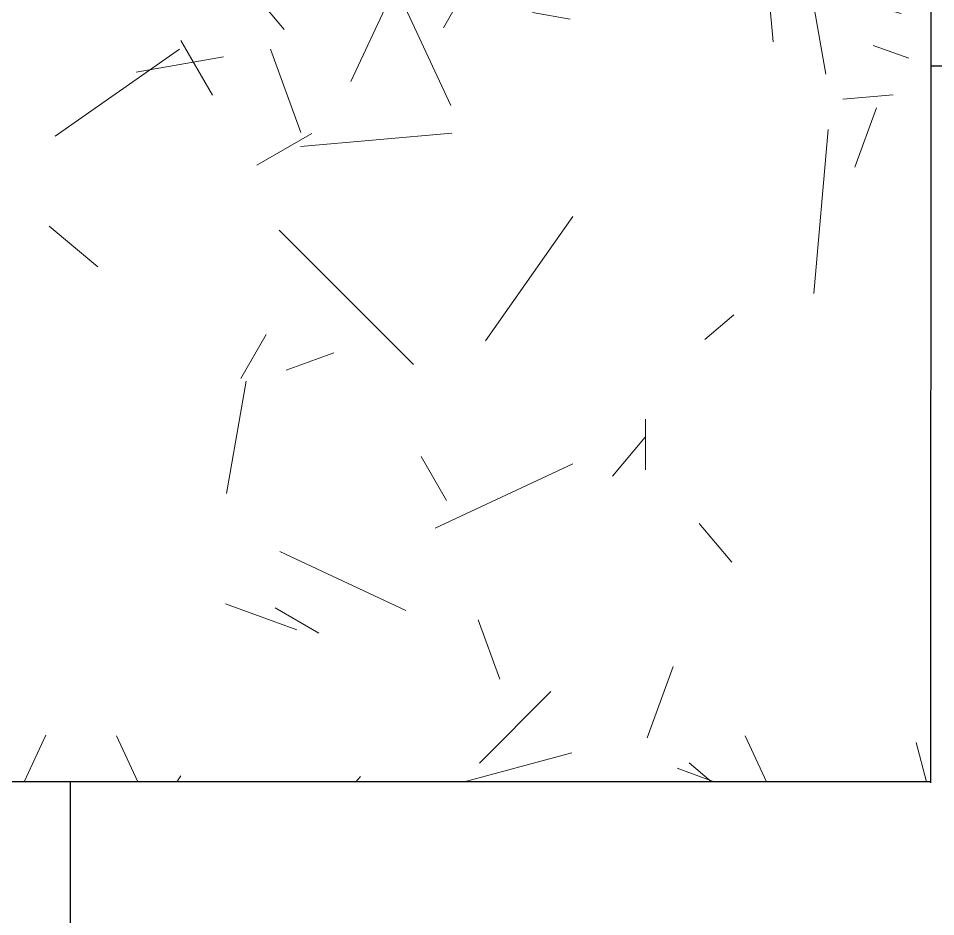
# Model space of a CAD drawing. Header units: centimetres. Extents: x -48696 to 156237, y -5617 to 29024.
# Drawn here: x -13062.67 to -13037.54, y 14474.16 to 14498.78 of the extents above; entities that cross this region are included whole.
import ezdxf

# ---------------------------------------------------------------- set-up
doc = ezdxf.new("R2010")
doc.units = ezdxf.units.CM
doc.layers.add('ACESSORIOS', color=2, linetype='Continuous')
doc.layers.add('Piso', color=55, linetype='Continuous')
doc.layers.add('Hachura', color=1, linetype='Continuous', lineweight=9)

msp = doc.modelspace()

# ---------------------------------------------------------------- hatches: boundary and pattern name
at = {"layer": 'Hachura', "transparency": 33554687}
h = msp.add_hatch(dxfattribs=at)
h.set_pattern_fill('TEXTURED', color=55, scale=34.666667, angle=630, pattern_type=2)
h.set_pattern_definition([(270, (2788.834, 2637.323), (26.346667, -15.253333), [1.386667, -23.226667, 1.04, -10.053333, 2.08, -24.613333]), (275, (2801.314, 2652.923), (26.945558, -13.65015), [2.773333, -23.226667, 2.08, -10.053333, 4.16, -24.613333]), (280, (2803.048, 2643.91), (32.973117, -9.322576), [2.426667, -5.893333, 3.12, -18.373333, 1.733333, -22.88]), (285, (2806.168, 2650.15), (31.160774, -7.800804), [4.853333, -5.893333, 5.2, -18.373333, 3.813333, -22.88]), (290, (2791.954, 2647.376), (25.535034, -15.42331), [2.773333, -19.066667, 2.426667, -14.213333, 1.733333, -11.093333]), (295, (2787.101, 2642.523), (25.272984, -17.285344), [3.813333, -19.066667, 4.853333, -14.213333, 4.16, -11.093333]), (300, (2789.874, 2637.323), (29.357105, 2.53867), [1.733333, -11.44, 1.386667, -16.986667, 1.04, -22.533333]), (305, (2777.394, 2652.923), (34.392808, -2.579614), [3.813333, -11.44, 2.773333, -16.986667, 2.08, -22.533333]), (310, (2797.501, 2647.03), (25.002797, -3.909928), [1.386667, -15.253333, 1.04, -9.706667, 2.773333, -17.68]), (315, (2785.02, 2647.03), (34.07312, 7.10878), [2.773333, -15.253333, 2.08, -9.706667, 5.2, -17.68]), (320, (2785.02, 2641.83), (27.240315, 9.273087), [0.693333, -12.826667, 1.733333, -21.146667, 2.08, -10.746667]), (330, (2787.448, 2640.79), (25.850663, 11.49466), [1.733333, -14.213333, 0.693333, -16.64, 1.386667, -12.826667]), (335, (2787.448, 2653.27), (36.061189, 8.429678), [3.813333, -14.213333, 1.386667, -16.64, 2.773333, -12.826667]), (340, (2783.288, 2644.603), (24.912258, 12.698662), [1.04, -6.586667, 2.08, -11.093333, 1.386667, -15.253333]), (345, (2780.168, 2657.083), (26.94076, 26.87634), [2.08, -6.586667, 4.16, -11.093333, 2.773333, -15.253333]), (350, (2803.74, 2642.87), (19.034248, 24.100884), [2.426667, -15.253333, 1.04, -18.026667, 2.08, -16.986667]), (355, (2778.78, 2639.75), (17.13321, 28.776244), [4.853333, -15.253333, 2.08, -18.026667, 4.16, -16.986667]), (360, (2788.834, 2640.79), (12.826667, 30.506667), [2.08, -10.746667, 1.386667, -21.146667, 0.693333, -21.493333]), (5, (2801.314, 2653.27), (22.551536, 32.5962), [4.16, -10.746667, 1.386667, -21.146667, 1.386667, -21.493333]), (10, (2799.58, 2646.336), (16.772345, 28.65448), [2.426667, -13.52, 2.08, -11.093333, 2.426667, -25.306667]), (15, (2805.82, 2640.096), (14.21112, 30.007247), [4.853333, -13.52, 4.16, -11.093333, 4.853333, -25.306667]), (20, (2779.82, 2648.763), (9.439865, 27.784217), [2.773333, -9.013333, 1.386667, -18.373333, 2.08, -20.106667]), (25, (2779.82, 2630.043), (6.98239, 28.501228), [5.2, -9.013333, 2.773333, -18.373333, 4.16, -20.106667]), (30, (2783.98, 2658.123), (3.29244, 33.123994), [1.733333, -23.226667, 2.08, -10.746667, 2.426667, -14.213333]), (35, (2787.1, 2655.003), (1.15916, 37.630215), [3.813333, -23.226667, 4.16, -10.746667, 4.853333, -14.213333]), (40, (2776.354, 2650.496), (8.235192, 32.252453), [1.04, -7.626667, 1.386667, -14.906667, 2.773333, -19.413333]), (45, (2779.474, 2647.376), (5.392868, 37.259813), [2.08, -7.626667, 2.773333, -14.906667, 5.2, -19.413333]), (50, (2804.088, 2660.896), (-3.952657, 25.491192), [2.08, -12.48, 2.426667, -10.746667, 1.386667, -14.56]), (55, (2782.248, 2647.03), (-8.715074, 26.839252), [4.16, -12.48, 4.853333, -10.746667, 2.773333, -14.56]), (60, (2774.274, 2632.123), (-13.955328, 23.668663), [1.386667, -9.706667, 2.773333, -21.493333, 2.426667, -19.76]), (65, (2793.34, 2635.243), (-12.009376, 30.84535), [2.773333, -9.706667, 5.2, -21.493333, 4.853333, -19.76]), (70, (2793.688, 2655.003), (-18.769537, 27.49079), [2.08, -14.56, 1.733333, -13.173333, 1.386667, -21.146667]), (75, (2781.208, 2658.123), (-23.300267, 29.57151), [4.16, -14.56, 3.813333, -13.173333, 2.773333, -21.146667]), (80, (2785.368, 2652.923), (-19.54312, 24.918868), [3.12, -11.44, 2.08, -15.6, 2.773333, -15.253333]), (85, (2800.968, 2637.323), (-27.85683, 23.6646), [3.813333, -11.44, 4.16, -15.6, 4.506667, -15.253333])])
h.paths.add_polyline_path([(-13075.11949, 14525.41662), (-13078.27888, 14528.57601), (-13076.0114, 14530.84349), (-13072.85201, 14527.6841, -18.86567472)], flags=16)
h.paths.add_polyline_path([(-13062.02139, 14515.886, -1), (-13064.62139, 14515.886, -1)], flags=0)
h.paths.add_polyline_path([(-13037.64037, 14553.58486), (-13087.64038, 14553.57458), (-13087.68454, 14477.85959), (-13037.68454, 14477.85959)])
at = {"layer": 'Piso'}
h = msp.add_hatch(dxfattribs=at)
h.set_pattern_fill('ANSI37', color=256, scale=13.333333, angle=45)
h.set_pattern_definition([(90, (5480.73, -3367.213), (-42.33333, 2e-14), []), (180, (5480.73, -3367.213), (-2e-14, -42.33333), [])])
h.paths.add_polyline_path([(-12937.99445, 14313.57475), (-13087.78039, 14313.52818), (-13087.75893, 14339.12057), (-13086.06218, 14339.03706), (-13086.21793, 14345.88526), (-13083.58652, 14345.88526), (-13076.83896, 14346.39357), (-13076.83896, 14347.52057), (-13048.61262, 14347.52057), (-13048.61262, 14334.9489), (-13017.93074, 14334.9489), (-13017.93074, 14365.69224), (-13048.61262, 14365.69224), (-13048.61262, 14353.12057), (-13076.83896, 14353.12057), (-13076.83896, 14354.24757), (-13080.84877, 14354.24757), (-13083.58652, 14354.75588), (-13086.21793, 14354.75588), (-13086.26036, 14361.5593), (-13087.75238, 14361.56017), (-13087.79683, 14393.54395), (-12937.94779, 14393.57476)])
h.paths.add_polyline_path([(-12937.94371, 14400.57476), (-13087.72964, 14400.54397), (-13087.72964, 14403.52722), (-13083.4999, 14403.52722), (-13083.4999, 14405.32683), (-13082.50635, 14405.62652), (-13082.23122, 14423.36513), (-13084.60047, 14423.40188), (-13085.80529, 14421.30052), (-13084.31367, 14420.4453), (-13083.4999, 14407.79389), (-13087.72541, 14407.79636), (-13087.70718, 14439.04928), (-13084.26459, 14439.04928), (-13084.26459, 14440.89998), (-13082.40115, 14440.89998), (-13082.40115, 14442.80677), (-13080.36586, 14442.80677), (-13080.36586, 14425.43759), (-13021.14763, 14426.13282), (-13021.14763, 14446.86308), (-13023.69233, 14463.57722), (-13041.17218, 14467.13162), (-13080.36586, 14464.44261), (-13080.36586, 14447.07343), (-13082.5025, 14447.07343), (-13082.5025, 14448.97043), (-13084.42469, 14449.19548), (-13084.51767, 14450.72475), (-13087.70037, 14450.72475), (-13087.68078, 14465.72113), (-13086.67623, 14465.11919), (-13085.24137, 14465.11919), (-13085.53098, 14466.6844), (-13082.71596, 14466.67068), (-13082.72939, 14463.91475), (-13081.33711, 14464.11318), (-13081.10084, 14466.51247), (-13080.67037, 14466.65959), (-13080.11105, 14470.90493), (-13077.61769, 14471.48413), (-13077.61769, 14476.85671), (-13077.61769, 14477.85959), (-13037.68454, 14477.85959), (-13037.64154, 14551.58544), (-13032.33398, 14551.58544), (-13032.33398, 14556.58544), (-12950.33295, 14556.77376), (-12950.32565, 14553.59765), (-12953.32565, 14553.59076), (-12953.15915, 14481.09095), (-12956.65914, 14481.08291), (-12956.6063, 14484.36317), (-12962.3686, 14483.8856), (-12962.3686, 14477.61076), (-12956.94332, 14474.61595), (-12956.29042, 14478.58375), (-12953.1534, 14478.58375), (-12953.14423, 14474.59097), (-12950.14423, 14474.59786), (-12950.15342, 14478.59785), (-12946.65343, 14478.60588), (-12946.64621, 14475.46396), (-12942.64466, 14475.46396), (-12941.08587, 14478.07029), (-12941.08587, 14481.72332), (-12942.7351, 14484.28189), (-12947.08174, 14484.28189), (-12946.65917, 14481.10588), (-12950.15916, 14481.09784), (-12950.32106, 14551.59765), (-12940.32108, 14551.59971), (-12940.32149, 14553.59702), (-12937.85446, 14553.60538)])

# ---------------------------------------------------------------- linework, layer by layer
at = {"layer": 'ACESSORIOS'}
for p, q in [((-13037.64037, 14553.58486), (-13037.68455, 14477.83043)), ((-13037.68454, 14477.85959), (-13087.68454, 14477.85959))]:
    msp.add_line(p, q, dxfattribs=at)

doc.saveas('drawing.dxf')
